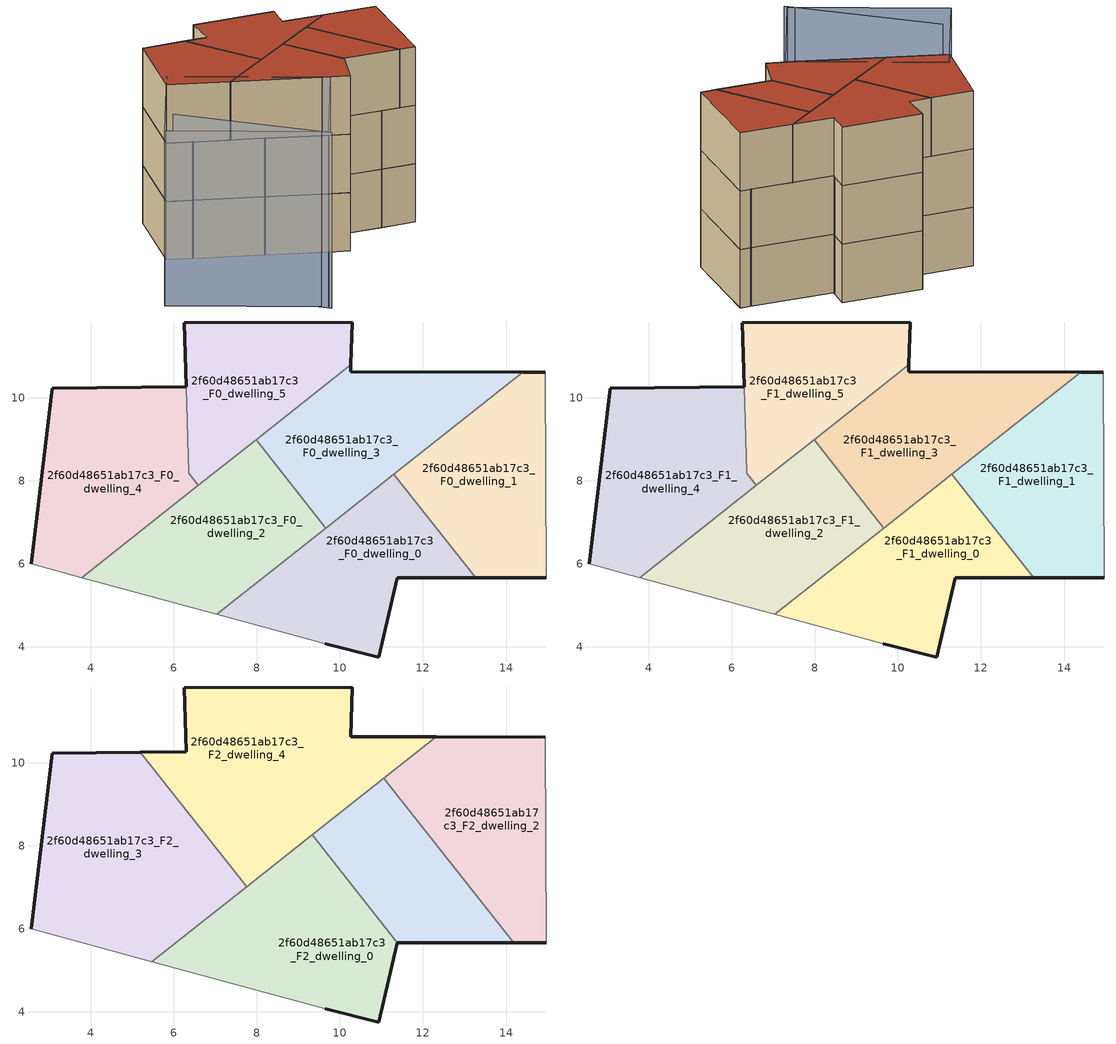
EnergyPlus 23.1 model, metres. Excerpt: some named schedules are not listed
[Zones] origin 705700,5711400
2f60d48651ab17c3_F0_dwelling_0
 floor ground (EU_floor_Construction): 13.27,5.66 11.3,8.16 7.03,4.78 9.65,4.07 10.94,3.75 11.39,5.66 z0
 wall outside (EU_wall_Construction): 13.27,5.66 11.39,5.66 10.94,3.75 9.65,4.07 z0:3
 wall adiabatic (EU_wall_Construction): 9.65,4.07 7.03,4.78 z0:3
 wall to 2f60d48651ab17c3_F0_dwelling_1 (EU_wall_Construction): 11.3,8.16 13.27,5.66 z0:3
 wall to 2f60d48651ab17c3_F0_dwelling_2 (EU_wall_Construction): 7.03,4.78 9.66,6.86 z0:3
 wall to 2f60d48651ab17c3_F0_dwelling_3 (EU_wall_Construction): 9.66,6.86 11.3,8.16 z0:3
2f60d48651ab17c3_F0_dwelling_1
 floor ground (EU_floor_Construction): 14.96,5.66 14.94,10.61 14.41,10.61 11.3,8.16 13.27,5.66 z0
 wall outside (EU_wall_Construction): 14.41,10.61 14.94,10.61 / 14.96,5.66 13.27,5.66 z0:3
 wall adiabatic (EU_wall_Construction): 14.94,10.61 14.96,5.66 z0:3
 wall to 2f60d48651ab17c3_F0_dwelling_3 (EU_wall_Construction): 11.3,8.16 14.41,10.61 z0:3
2f60d48651ab17c3_F0_dwelling_2
 floor ground (EU_floor_Construction): 9.66,6.86 7.98,8.99 3.78,5.67 7.03,4.78 z0
 wall to 2f60d48651ab17c3_F0_dwelling_3 (EU_wall_Construction): 7.98,8.99 9.66,6.86 z0:3
 wall adiabatic (EU_wall_Construction): 7.03,4.78 3.78,5.67 z0:3
 wall to 2f60d48651ab17c3_F0_dwelling_4 (EU_wall_Construction): 3.78,5.67 6.59,7.89 z0:3
 wall to 2f60d48651ab17c3_F0_dwelling_5 (EU_wall_Construction): 6.59,7.89 7.98,8.99 z0:3
2f60d48651ab17c3_F0_dwelling_3
 floor ground (EU_floor_Construction): 14.41,10.61 10.26,10.63 10.27,10.8 7.98,8.99 9.66,6.86 z0
 wall outside (EU_wall_Construction): 10.27,10.8 10.26,10.63 14.41,10.61 z0:3
 wall to 2f60d48651ab17c3_F0_dwelling_5 (EU_wall_Construction): 7.98,8.99 10.27,10.8 z0:3
2f60d48651ab17c3_F0_dwelling_4
 floor ground (EU_floor_Construction): 6.59,7.89 6.36,8.18 6.29,10.27 3.06,10.23 2.57,6 3.78,5.67 z0
 wall outside (EU_wall_Construction): 2.57,6 3.06,10.23 6.29,10.27 z0:3
 wall to 2f60d48651ab17c3_F0_dwelling_5 (EU_wall_Construction): 6.29,10.27 6.36,8.18 6.59,7.89 z0:3
 wall adiabatic (EU_wall_Construction): 3.78,5.67 2.57,6 z0:3
2f60d48651ab17c3_F0_dwelling_5
 floor ground (EU_floor_Construction): 10.27,10.8 10.3,11.82 6.24,11.8 6.36,8.18 6.59,7.89 z0
 wall outside (EU_wall_Construction): 6.29,10.27 6.24,11.8 10.3,11.82 10.27,10.8 z0:3
2f60d48651ab17c3_F1_dwelling_0
 floor to 2f60d48651ab17c3_F0_dwelling_0 (EU_floor_Construction): 13.27,5.66 11.3,8.16 7.03,4.78 9.65,4.07 10.94,3.75 11.39,5.66 z3
 wall outside (EU_wall_Construction): 13.27,5.66 11.39,5.66 10.94,3.75 9.65,4.07 z3:6
 wall adiabatic (EU_wall_Construction): 9.65,4.07 7.03,4.78 z3:6
 wall to 2f60d48651ab17c3_F1_dwelling_1 (EU_wall_Construction): 11.3,8.16 13.27,5.66 z3:6
 wall to 2f60d48651ab17c3_F1_dwelling_2 (EU_wall_Construction): 7.03,4.78 9.66,6.86 z3:6
 wall to 2f60d48651ab17c3_F1_dwelling_3 (EU_wall_Construction): 9.66,6.86 11.3,8.16 z3:6
2f60d48651ab17c3_F1_dwelling_1
 floor to 2f60d48651ab17c3_F0_dwelling_1 (EU_floor_Construction): 14.96,5.66 14.94,10.61 14.41,10.61 11.3,8.16 13.27,5.66 z3
 wall outside (EU_wall_Construction): 14.41,10.61 14.94,10.61 / 14.96,5.66 13.27,5.66 z3:6
 wall adiabatic (EU_wall_Construction): 14.94,10.61 14.96,5.66 z3:6
 wall to 2f60d48651ab17c3_F1_dwelling_3 (EU_wall_Construction): 11.3,8.16 14.41,10.61 z3:6
2f60d48651ab17c3_F1_dwelling_2
 floor to 2f60d48651ab17c3_F0_dwelling_2 (EU_floor_Construction): 9.66,6.86 7.98,8.99 3.78,5.67 7.03,4.78 z3
 wall to 2f60d48651ab17c3_F1_dwelling_3 (EU_wall_Construction): 7.98,8.99 9.66,6.86 z3:6
 wall adiabatic (EU_wall_Construction): 7.03,4.78 3.78,5.67 z3:6
 wall to 2f60d48651ab17c3_F1_dwelling_4 (EU_wall_Construction): 3.78,5.67 6.59,7.89 z3:6
 wall to 2f60d48651ab17c3_F1_dwelling_5 (EU_wall_Construction): 6.59,7.89 7.98,8.99 z3:6
2f60d48651ab17c3_F1_dwelling_3
 floor to 2f60d48651ab17c3_F0_dwelling_3 (EU_floor_Construction): 14.41,10.61 10.26,10.63 10.27,10.8 7.98,8.99 9.66,6.86 z3
 wall outside (EU_wall_Construction): 10.27,10.8 10.26,10.63 14.41,10.61 z3:6
 wall to 2f60d48651ab17c3_F1_dwelling_5 (EU_wall_Construction): 7.98,8.99 10.27,10.8 z3:6
2f60d48651ab17c3_F1_dwelling_4
 floor to 2f60d48651ab17c3_F0_dwelling_4 (EU_floor_Construction): 6.59,7.89 6.36,8.18 6.29,10.27 3.06,10.23 2.57,6 3.78,5.67 z3
 wall outside (EU_wall_Construction): 2.57,6 3.06,10.23 6.29,10.27 z3:6
 wall to 2f60d48651ab17c3_F1_dwelling_5 (EU_wall_Construction): 6.29,10.27 6.36,8.18 6.59,7.89 z3:6
 wall adiabatic (EU_wall_Construction): 3.78,5.67 2.57,6 z3:6
2f60d48651ab17c3_F1_dwelling_5
 floor to 2f60d48651ab17c3_F0_dwelling_5 (EU_floor_Construction): 10.27,10.8 10.3,11.82 6.24,11.8 6.36,8.18 6.59,7.89 z3
 wall outside (EU_wall_Construction): 6.29,10.27 6.24,11.8 10.3,11.82 10.27,10.8 z3:6
2f60d48651ab17c3_F2_dwelling_0
 floor to 2f60d48651ab17c3_F1_dwelling_0 (EU_floor_Construction): 10.94,3.75 11.39,5.66 10.14,7.24 7.03,4.78 9.65,4.07 z6
 floor to 2f60d48651ab17c3_F1_dwelling_2 (EU_floor_Construction): 9.66,6.86 8.85,7.88 5.47,5.21 7.03,4.78 z6
 floor to 2f60d48651ab17c3_F1_dwelling_3 (EU_floor_Construction): 10.14,7.24 9.33,8.26 8.85,7.88 9.66,6.86 z6
 wall outside (EU_wall_Construction): 11.39,5.66 10.94,3.75 9.65,4.07 z6:9
 wall to 2f60d48651ab17c3_F2_dwelling_1 (EU_wall_Construction): 9.33,8.26 11.39,5.66 z6:9
 wall adiabatic (EU_wall_Construction): 9.65,4.07 5.47,5.21 z6:9
 wall to 2f60d48651ab17c3_F2_dwelling_3 (EU_wall_Construction): 5.47,5.21 7.75,7.01 z6:9
 wall to 2f60d48651ab17c3_F2_dwelling_4 (EU_wall_Construction): 7.75,7.01 9.33,8.26 z6:9
 roof outside (EU_roof_Construction): 9.33,8.26 11.39,5.66 10.94,3.75 9.65,4.07 5.47,5.21 z9
2f60d48651ab17c3_F2_dwelling_1
 floor to 2f60d48651ab17c3_F1_dwelling_0 (EU_floor_Construction): 13.27,5.66 11.3,8.16 10.14,7.24 11.39,5.66 z6
 floor to 2f60d48651ab17c3_F1_dwelling_1 (EU_floor_Construction): 14.19,5.66 11.86,8.6 11.3,8.16 13.27,5.66 z6
 floor to 2f60d48651ab17c3_F1_dwelling_3 (EU_floor_Construction): 11.86,8.6 11.06,9.62 9.33,8.26 10.14,7.24 z6
 wall outside (EU_wall_Construction): 14.19,5.66 11.39,5.66 z6:9
 wall to 2f60d48651ab17c3_F2_dwelling_2 (EU_wall_Construction): 11.06,9.62 14.19,5.66 z6:9
 wall to 2f60d48651ab17c3_F2_dwelling_4 (EU_wall_Construction): 9.33,8.26 11.06,9.62 z6:9
 roof outside (EU_roof_Construction): 11.06,9.62 14.19,5.66 11.39,5.66 9.33,8.26 z9
2f60d48651ab17c3_F2_dwelling_2
 floor to 2f60d48651ab17c3_F1_dwelling_1 (EU_floor_Construction): 14.96,5.66 14.94,10.61 14.4,10.61 11.86,8.6 14.19,5.66 z6
 floor to 2f60d48651ab17c3_F1_dwelling_3 (EU_floor_Construction): 14.4,10.61 12.31,10.62 11.06,9.62 11.86,8.6 z6
 wall outside (EU_wall_Construction): 12.31,10.62 14.94,10.61 / 14.96,5.66 14.19,5.66 z6:9
 wall adiabatic (EU_wall_Construction): 14.94,10.61 14.96,5.66 z6:9
 wall to 2f60d48651ab17c3_F2_dwelling_4 (EU_wall_Construction): 11.06,9.62 12.31,10.62 z6:9
 roof outside (EU_roof_Construction): 14.94,10.61 14.96,5.66 14.19,5.66 11.06,9.62 12.31,10.62 z9
2f60d48651ab17c3_F2_dwelling_3
 floor to 2f60d48651ab17c3_F1_dwelling_4 (EU_floor_Construction): 6.59,7.89 6.36,8.18 6.34,8.8 5.19,10.25 3.06,10.23 2.57,6 3.78,5.67 z6
 floor to 2f60d48651ab17c3_F1_dwelling_2 (EU_floor_Construction): 7.75,7.01 6.88,8.12 3.78,5.67 5.47,5.21 z6
 floor to 2f60d48651ab17c3_F1_dwelling_5 (EU_floor_Construction): 6.88,8.12 6.34,8.8 6.36,8.18 6.59,7.89 z6
 wall outside (EU_wall_Construction): 2.57,6 3.06,10.23 5.19,10.25 z6:9
 wall adiabatic (EU_wall_Construction): 5.47,5.21 2.57,6 z6:9
 wall to 2f60d48651ab17c3_F2_dwelling_4 (EU_wall_Construction): 5.19,10.25 7.75,7.01 z6:9
 roof outside (EU_roof_Construction): 5.19,10.25 7.75,7.01 5.47,5.21 2.57,6 3.06,10.23 z9
2f60d48651ab17c3_F2_dwelling_4
 floor to 2f60d48651ab17c3_F1_dwelling_4 (EU_floor_Construction): 6.34,8.8 6.29,10.27 5.19,10.25 z6
 floor to 2f60d48651ab17c3_F1_dwelling_3 (EU_floor_Construction): 12.31,10.62 10.26,10.63 10.27,10.8 7.98,8.99 8.85,7.88 z6
 floor to 2f60d48651ab17c3_F1_dwelling_5 (EU_floor_Construction): 10.27,10.8 10.3,11.82 6.24,11.8 6.34,8.8 6.88,8.12 z6
 floor to 2f60d48651ab17c3_F1_dwelling_2 (EU_floor_Construction): 8.85,7.88 7.98,8.99 6.88,8.12 7.75,7.01 z6
 wall outside (EU_wall_Construction): 5.19,10.25 6.29,10.27 6.24,11.8 10.3,11.82 10.26,10.63 12.31,10.62 z6:9
 roof outside (EU_roof_Construction): 12.31,10.62 7.75,7.01 5.19,10.25 6.29,10.27 6.24,11.8 10.3,11.82 10.26,10.63 z9
shading: 1.64,2.77 7.74,-1.89 / 0.59,1.22 2.93,6.86 / 2.93,6.86 10,3.92 / 10,3.92 7.66,-1.72 / 7.66,-1.72 0.59,1.22 z0:9
[Building]
EU S2 Campaign: North Axis=0; Terrain=City; Solar Distribution=FullExterior
[Site:Location]
London: Latitude=51.5; Longitude=-0.5; Time Zone=0; Elevation=25
[SizingPeriod:WeatherFileDays]
AnnualSizingPeriod: Begin Month=1; Begin Day of Month=1; End Month=12; End Day of Month=31; Day of Week for Start Day=Monday; Use Weather File Daylight Saving Period=No; Use Weather File Rain and Snow Indicators=No
[MATERIAL]
EU_InternalMass_Material: Roughness=MediumRough; Thickness=0.1; Conductivity=1; Density=1800; Specific Heat=900; Thermal Absorptance=0.9; Solar Absorptance=0.7; Visible Absorptance=0.7
[MATERIAL:NOMASS] Roughness=MediumRough; Thermal Absorptance=0.9; Solar Absorptance=0.7; Visible Absorptance=0.7
Name | Thermal Resistance
EU_wall_NoMass | 1.04674
EU_roof_NoMass | 4.32442
EU_floor_NoMass | 2.04616
[CONSTRUCTION]
EU_wall_Construction: EU_wall_NoMass
EU_roof_Construction: EU_roof_NoMass
EU_floor_Construction: EU_floor_NoMass
EU_InternalMass_Construction: EU_InternalMass_Material
[ZONE] Type=1; Multiplier=1; Ceiling Height=autocalculate; Floor Area=autocalculate; Part of Total Floor Area=Yes
Name | Volume
2f60d48651ab17c3_F0_dwelling_0; 2f60d48651ab17c3_F1_dwelling_0 | 35.439
2f60d48651ab17c3_F2_dwelling_0 | 41.3372
2f60d48651ab17c3_F0_dwelling_1; 2f60d48651ab17c3_F1_dwelling_1 | 35.4382
2f60d48651ab17c3_F2_dwelling_1 | 27.5435
2f60d48651ab17c3_F0_dwelling_2; 2f60d48651ab17c3_F1_dwelling_2 | 35.4412
2f60d48651ab17c3_F2_dwelling_2 | 37.4421
2f60d48651ab17c3_F0_dwelling_3; 2f60d48651ab17c3_F1_dwelling_3 | 35.4463
2f60d48651ab17c3_F2_dwelling_3 | 53.1584
2f60d48651ab17c3_F0_dwelling_4; 2f60d48651ab17c3_F1_dwelling_4 | 40.3616
2f60d48651ab17c3_F2_dwelling_4 | 53.1599
2f60d48651ab17c3_F0_dwelling_5; 2f60d48651ab17c3_F1_dwelling_5 | 30.5105
[INTERNALMASS] Construction=EU_InternalMass_Construction
Name | Zone or ZoneList | Surface Area
2f60d48651ab17c3_F0_dwelling_0_EU_InternalMass | 2f60d48651ab17c3_F0_dwelling_0 | 11.813
2f60d48651ab17c3_F0_dwelling_1_EU_InternalMass | 2f60d48651ab17c3_F0_dwelling_1 | 11.8126
2f60d48651ab17c3_F0_dwelling_2_EU_InternalMass | 2f60d48651ab17c3_F0_dwelling_2 | 11.814
2f60d48651ab17c3_F0_dwelling_3_EU_InternalMass | 2f60d48651ab17c3_F0_dwelling_3 | 11.8159
2f60d48651ab17c3_F0_dwelling_4_EU_InternalMass | 2f60d48651ab17c3_F0_dwelling_4 | 13.4552
2f60d48651ab17c3_F0_dwelling_5_EU_InternalMass | 2f60d48651ab17c3_F0_dwelling_5 | 10.1694
2f60d48651ab17c3_F1_dwelling_0_EU_InternalMass | 2f60d48651ab17c3_F1_dwelling_0 | 11.813
2f60d48651ab17c3_F1_dwelling_1_EU_InternalMass | 2f60d48651ab17c3_F1_dwelling_1 | 11.8126
2f60d48651ab17c3_F1_dwelling_2_EU_InternalMass | 2f60d48651ab17c3_F1_dwelling_2 | 11.814
2f60d48651ab17c3_F1_dwelling_3_EU_InternalMass | 2f60d48651ab17c3_F1_dwelling_3 | 11.8159
2f60d48651ab17c3_F1_dwelling_4_EU_InternalMass | 2f60d48651ab17c3_F1_dwelling_4 | 13.4552
2f60d48651ab17c3_F1_dwelling_5_EU_InternalMass | 2f60d48651ab17c3_F1_dwelling_5 | 10.1694
2f60d48651ab17c3_F2_dwelling_0_EU_InternalMass | 2f60d48651ab17c3_F2_dwelling_0 | 13.7787
2f60d48651ab17c3_F2_dwelling_1_EU_InternalMass | 2f60d48651ab17c3_F2_dwelling_1 | 9.18095
2f60d48651ab17c3_F2_dwelling_2_EU_InternalMass | 2f60d48651ab17c3_F2_dwelling_2 | 12.4807
2f60d48651ab17c3_F2_dwelling_3_EU_InternalMass | 2f60d48651ab17c3_F2_dwelling_3 | 17.7195
2f60d48651ab17c3_F2_dwelling_4_EU_InternalMass | 2f60d48651ab17c3_F2_dwelling_4 | 17.7202
[OTHEREQUIPMENT] Fuel Type=Electricity; Design Level Calculation Method=Watts/Area; Power per Zone Floor Area=1; Fraction Latent=0; Fraction Radiant=0; Fraction Lost=0; Carbon Dioxide Generation Rate=0; EndUse Subcategory=EU_Step8_InternalGains
Name | Zone or ZoneList or Space or SpaceList | Schedule
EU_Step8_InternalGain_2f60d48651ab17c3_F0_dwelling_0_f000 | 2f60d48651ab17c3_F0_dwelling_0 | EU_Step8_GainSchedule_2f60d48651ab17c3_F0_dwelling_0_f000
EU_Step8_InternalGain_2f60d48651ab17c3_F0_dwelling_1_f000 | 2f60d48651ab17c3_F0_dwelling_1 | EU_Step8_GainSchedule_2f60d48651ab17c3_F0_dwelling_1_f000
EU_Step8_InternalGain_2f60d48651ab17c3_F0_dwelling_2_f000 | 2f60d48651ab17c3_F0_dwelling_2 | EU_Step8_GainSchedule_2f60d48651ab17c3_F0_dwelling_2_f000
EU_Step8_InternalGain_2f60d48651ab17c3_F0_dwelling_3_f000 | 2f60d48651ab17c3_F0_dwelling_3 | EU_Step8_GainSchedule_2f60d48651ab17c3_F0_dwelling_3_f000
EU_Step8_InternalGain_2f60d48651ab17c3_F0_dwelling_4_f000 | 2f60d48651ab17c3_F0_dwelling_4 | EU_Step8_GainSchedule_2f60d48651ab17c3_F0_dwelling_4_f000
EU_Step8_InternalGain_2f60d48651ab17c3_F0_dwelling_5_f000 | 2f60d48651ab17c3_F0_dwelling_5 | EU_Step8_GainSchedule_2f60d48651ab17c3_F0_dwelling_5_f000
EU_Step8_InternalGain_2f60d48651ab17c3_F1_dwelling_0_f000 | 2f60d48651ab17c3_F1_dwelling_0 | EU_Step8_GainSchedule_2f60d48651ab17c3_F1_dwelling_0_f000
EU_Step8_InternalGain_2f60d48651ab17c3_F1_dwelling_1_f000 | 2f60d48651ab17c3_F1_dwelling_1 | EU_Step8_GainSchedule_2f60d48651ab17c3_F1_dwelling_1_f000
EU_Step8_InternalGain_2f60d48651ab17c3_F1_dwelling_2_f000 | 2f60d48651ab17c3_F1_dwelling_2 | EU_Step8_GainSchedule_2f60d48651ab17c3_F1_dwelling_2_f000
EU_Step8_InternalGain_2f60d48651ab17c3_F1_dwelling_3_f000 | 2f60d48651ab17c3_F1_dwelling_3 | EU_Step8_GainSchedule_2f60d48651ab17c3_F1_dwelling_3_f000
EU_Step8_InternalGain_2f60d48651ab17c3_F1_dwelling_4_f000 | 2f60d48651ab17c3_F1_dwelling_4 | EU_Step8_GainSchedule_2f60d48651ab17c3_F1_dwelling_4_f000
EU_Step8_InternalGain_2f60d48651ab17c3_F1_dwelling_5_f000 | 2f60d48651ab17c3_F1_dwelling_5 | EU_Step8_GainSchedule_2f60d48651ab17c3_F1_dwelling_5_f000
EU_Step8_InternalGain_2f60d48651ab17c3_F2_dwelling_0_f000 | 2f60d48651ab17c3_F2_dwelling_0 | EU_Step8_GainSchedule_2f60d48651ab17c3_F2_dwelling_0_f000
EU_Step8_InternalGain_2f60d48651ab17c3_F2_dwelling_1_f000 | 2f60d48651ab17c3_F2_dwelling_1 | EU_Step8_GainSchedule_2f60d48651ab17c3_F2_dwelling_1_f000
EU_Step8_InternalGain_2f60d48651ab17c3_F2_dwelling_2_f000 | 2f60d48651ab17c3_F2_dwelling_2 | EU_Step8_GainSchedule_2f60d48651ab17c3_F2_dwelling_2_f000
EU_Step8_InternalGain_2f60d48651ab17c3_F2_dwelling_3_f000 | 2f60d48651ab17c3_F2_dwelling_3 | EU_Step8_GainSchedule_2f60d48651ab17c3_F2_dwelling_3_f000
EU_Step8_InternalGain_2f60d48651ab17c3_F2_dwelling_4_f000 | 2f60d48651ab17c3_F2_dwelling_4 | EU_Step8_GainSchedule_2f60d48651ab17c3_F2_dwelling_4_f000
[ZONEVENTILATION:DESIGNFLOWRATE] Schedule=EU_AlwaysOn; Design Flow Rate Calculation Method=AirChanges/Hour; Air Changes per Hour=0.488719; Ventilation Type=Natural; Fan Pressure Rise=0; Fan Total Efficiency=1; Constant Term Coefficient=1; Temperature Term Coefficient=0; Velocity Term Coefficient=0; Velocity Squared Term Coefficient=0; Minimum Indoor Temperature=-100; Maximum Indoor Temperature=100; Delta Temperature=-100; Minimum Outdoor Temperature=-100; Maximum Outdoor Temperature=100; Maximum Wind Speed=40
Name | Zone or ZoneList or Space or SpaceList
EU_ConstantAir_2f60d48651ab17c3_F0_dwelling_0 | 2f60d48651ab17c3_F0_dwelling_0
EU_ConstantAir_2f60d48651ab17c3_F0_dwelling_1 | 2f60d48651ab17c3_F0_dwelling_1
EU_ConstantAir_2f60d48651ab17c3_F0_dwelling_2 | 2f60d48651ab17c3_F0_dwelling_2
EU_ConstantAir_2f60d48651ab17c3_F0_dwelling_3 | 2f60d48651ab17c3_F0_dwelling_3
EU_ConstantAir_2f60d48651ab17c3_F0_dwelling_4 | 2f60d48651ab17c3_F0_dwelling_4
EU_ConstantAir_2f60d48651ab17c3_F0_dwelling_5 | 2f60d48651ab17c3_F0_dwelling_5
EU_ConstantAir_2f60d48651ab17c3_F1_dwelling_0 | 2f60d48651ab17c3_F1_dwelling_0
EU_ConstantAir_2f60d48651ab17c3_F1_dwelling_1 | 2f60d48651ab17c3_F1_dwelling_1
EU_ConstantAir_2f60d48651ab17c3_F1_dwelling_2 | 2f60d48651ab17c3_F1_dwelling_2
EU_ConstantAir_2f60d48651ab17c3_F1_dwelling_3 | 2f60d48651ab17c3_F1_dwelling_3
EU_ConstantAir_2f60d48651ab17c3_F1_dwelling_4 | 2f60d48651ab17c3_F1_dwelling_4
EU_ConstantAir_2f60d48651ab17c3_F1_dwelling_5 | 2f60d48651ab17c3_F1_dwelling_5
EU_ConstantAir_2f60d48651ab17c3_F2_dwelling_0 | 2f60d48651ab17c3_F2_dwelling_0
EU_ConstantAir_2f60d48651ab17c3_F2_dwelling_1 | 2f60d48651ab17c3_F2_dwelling_1
EU_ConstantAir_2f60d48651ab17c3_F2_dwelling_2 | 2f60d48651ab17c3_F2_dwelling_2
EU_ConstantAir_2f60d48651ab17c3_F2_dwelling_3 | 2f60d48651ab17c3_F2_dwelling_3
EU_ConstantAir_2f60d48651ab17c3_F2_dwelling_4 | 2f60d48651ab17c3_F2_dwelling_4
[HVACTEMPLATE:THERMOSTAT] Constant Heating Setpoint=20; Constant Cooling Setpoint=50
EU_HeatOnly_2f60d48651ab17c3_F0_dwelling_0; EU_HeatOnly_2f60d48651ab17c3_F0_dwelling_1; EU_HeatOnly_2f60d48651ab17c3_F0_dwelling_2; EU_HeatOnly_2f60d48651ab17c3_F0_dwelling_3; EU_HeatOnly_2f60d48651ab17c3_F0_dwelling_4; EU_HeatOnly_2f60d48651ab17c3_F0_dwelling_5; EU_HeatOnly_2f60d48651ab17c3_F1_dwelling_0; EU_HeatOnly_2f60d48651ab17c3_F1_dwelling_1; EU_HeatOnly_2f60d48651ab17c3_F1_dwelling_2; EU_HeatOnly_2f60d48651ab17c3_F1_dwelling_3; EU_HeatOnly_2f60d48651ab17c3_F1_dwelling_4; EU_HeatOnly_2f60d48651ab17c3_F1_dwelling_5; EU_HeatOnly_2f60d48651ab17c3_F2_dwelling_0; EU_HeatOnly_2f60d48651ab17c3_F2_dwelling_1; EU_HeatOnly_2f60d48651ab17c3_F2_dwelling_2; EU_HeatOnly_2f60d48651ab17c3_F2_dwelling_3; EU_HeatOnly_2f60d48651ab17c3_F2_dwelling_4
